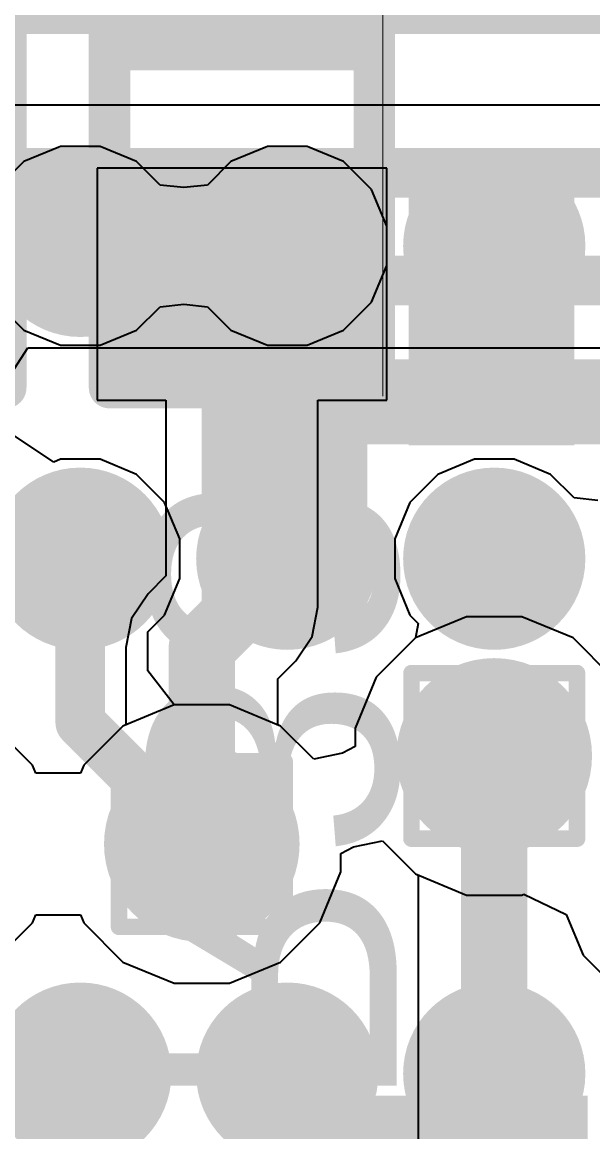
# Model space of a CAD drawing. Header units: inches. Extents: x -11 to 5433, y -4 to 5447.
# Drawn here: x 15.45 to 17.2, y 1.218 to 4.623 of the extents above; entities that cross this region are included whole.
import ezdxf

# ---------------------------------------------------------------- set-up
doc = ezdxf.new("R2010")
doc.units = ezdxf.units.IN
for name, color, linetype in [('Bottom Layer', 5, 'Continuous'), ('Bottom Overlay', 54, 'Continuous'), ('Bottom Paste', 16, 'Continuous'), ('Bottom Solder', 6, 'Continuous'), ('Drill Drawing', 1, 'Continuous'), ('Ground', 16, 'Continuous'), ('Mechanical 4', 56, 'Continuous'), ('Power', 76, 'Continuous'), ('Top Layer', 1, 'Continuous'), ('Top Overlay', 2, 'Continuous'), ('Top Paste', 8, 'Continuous'), ('Top Solder', 216, 'Continuous'), ('Via Holes', 16, 'Continuous')]:
    doc.layers.add(name, color=color, linetype=linetype)
doc.styles.add('Arial', font='', dxfattribs={"height": 0.2})
doc.styles.add('Arial_Bold', font='', dxfattribs={"height": 0.2})
doc.styles.get('Arial').set_extended_font_data('Arial')
doc.styles.get('Arial_Bold').set_extended_font_data('Arial', bold=True)

# ---------------------------------------------------------------- blocks, each defined once
blk = doc.blocks.new('R___0402_B_88')
at = {"layer": 'Bottom Layer'}
for points in [[(-0.2413, 0.3175), (-0.2413, -0.3175), (-0.6985, -0.3175), (-0.6985, 0.3175)], [(0.6985, 0.3175), (0.6985, -0.3175), (0.2413, -0.3175), (0.2413, 0.3175)]]:
    blk.add_hatch(color=5, dxfattribs=at).paths.add_polyline_path(points)
at = {"layer": 'Bottom Paste'}
for points in [[(-0.2413, 0.3175), (-0.2413, -0.3175), (-0.6985, -0.3175), (-0.6985, 0.3175)], [(0.6985, 0.3175), (0.6985, -0.3175), (0.2413, -0.3175), (0.2413, 0.3175)]]:
    blk.add_hatch(color=16, dxfattribs=at).paths.add_polyline_path(points)
at = {"layer": 'Bottom Solder'}
for points in [[(-0.1863, 0.3725), (-0.1863, -0.3725), (-0.7535, -0.3725), (-0.7535, 0.3725)], [(0.7535, 0.3725), (0.7535, -0.3725), (0.1863, -0.3725), (0.1863, 0.3725)]]:
    blk.add_hatch(color=6, dxfattribs=at).paths.add_polyline_path(points)
at = {"layer": 'Bottom Overlay'}
for points in [[(-0.7874, -0.4064, 0.127, 0.127, 0), (-0.7874, 0.4064, 0.127, 0.127, 0)], [(0.7874, 0.4064, 0.127, 0.127, 0), (-0.7874, 0.4064, 0.127, 0.127, 0)], [(0.7874, -0.4064, 0.127, 0.127, 0), (0.7874, 0.4064, 0.127, 0.127, 0)], [(0.8128, 0.4318, 0.00323, 0.00323, 0), (-0.8128, 0.4318, 0.00323, 0.00323, 0)], [(0.7874, -0.4064, 0.127, 0.127, 0), (-0.7874, -0.4064, 0.127, 0.127, 0)]]:
    blk.add_lwpolyline(points, format="xyseb", dxfattribs=at)
for points in [[(-0.8191, 0.4064, 0.0635, 0.0635, 1), (-0.7556, 0.4064, 0.0635, 0.0635, 1)], [(-0.8191, 0.4064, 0.0635, 0.0635, 1), (-0.7556, 0.4064, 0.0635, 0.0635, 1)], [(0.7556, 0.4064, 0.0635, 0.0635, 1), (0.8191, 0.4064, 0.0635, 0.0635, 1)], [(0.7556, 0.4064, 0.0635, 0.0635, 1), (0.8191, 0.4064, 0.0635, 0.0635, 1)], [(-0.8136, 0.4318, 0.00161, 0.00161, 1), (-0.812, 0.4318, 0.00161, 0.00161, 1)], [(0.812, 0.4318, 0.00161, 0.00161, 1), (0.8136, 0.4318, 0.00161, 0.00161, 1)], [(-0.8191, -0.4064, 0.0635, 0.0635, 1), (-0.7556, -0.4064, 0.0635, 0.0635, 1)], [(-0.8191, -0.4064, 0.0635, 0.0635, 1), (-0.7556, -0.4064, 0.0635, 0.0635, 1)], [(0.7556, -0.4064, 0.0635, 0.0635, 1), (0.8191, -0.4064, 0.0635, 0.0635, 1)], [(0.7556, -0.4064, 0.0635, 0.0635, 1), (0.8191, -0.4064, 0.0635, 0.0635, 1)]]:
    blk.add_lwpolyline(points, format="xyseb", close=True, dxfattribs=at)
blk = doc.blocks.new('R___0402_B_89')
at = {"layer": 'Bottom Layer'}
for points in [[(-0.2413, 0.3175), (-0.2413, -0.3175), (-0.6985, -0.3175), (-0.6985, 0.3175)], [(0.6985, 0.3175), (0.6985, -0.3175), (0.2413, -0.3175), (0.2413, 0.3175)]]:
    blk.add_hatch(color=5, dxfattribs=at).paths.add_polyline_path(points)
at = {"layer": 'Bottom Paste'}
for points in [[(-0.2413, 0.3175), (-0.2413, -0.3175), (-0.6985, -0.3175), (-0.6985, 0.3175)], [(0.6985, 0.3175), (0.6985, -0.3175), (0.2413, -0.3175), (0.2413, 0.3175)]]:
    blk.add_hatch(color=16, dxfattribs=at).paths.add_polyline_path(points)
at = {"layer": 'Bottom Solder'}
for points in [[(-0.1863, 0.3725), (-0.1863, -0.3725), (-0.7535, -0.3725), (-0.7535, 0.3725)], [(0.7535, 0.3725), (0.7535, -0.3725), (0.1863, -0.3725), (0.1863, 0.3725)]]:
    blk.add_hatch(color=6, dxfattribs=at).paths.add_polyline_path(points)
at = {"layer": 'Bottom Overlay'}
for points in [[(0.7874, 0.4064, 0.127, 0.127, 0), (-0.7874, 0.4064, 0.127, 0.127, 0)], [(-0.7874, -0.4064, 0.127, 0.127, 0), (-0.7874, 0.4064, 0.127, 0.127, 0)], [(0.7874, -0.4064, 0.127, 0.127, 0), (0.7874, 0.4064, 0.127, 0.127, 0)], [(0.8128, 0.4318, 0.00323, 0.00323, 0), (-0.8128, 0.4318, 0.00323, 0.00323, 0)], [(0.7874, -0.4064, 0.127, 0.127, 0), (-0.7874, -0.4064, 0.127, 0.127, 0)]]:
    blk.add_lwpolyline(points, format="xyseb", dxfattribs=at)
for points in [[(-0.8191, 0.4064, 0.0635, 0.0635, 1), (-0.7556, 0.4064, 0.0635, 0.0635, 1)], [(-0.8191, 0.4064, 0.0635, 0.0635, 1), (-0.7556, 0.4064, 0.0635, 0.0635, 1)], [(0.7556, 0.4064, 0.0635, 0.0635, 1), (0.8191, 0.4064, 0.0635, 0.0635, 1)], [(0.7556, 0.4064, 0.0635, 0.0635, 1), (0.8191, 0.4064, 0.0635, 0.0635, 1)], [(-0.8136, 0.4318, 0.00161, 0.00161, 1), (-0.812, 0.4318, 0.00161, 0.00161, 1)], [(0.812, 0.4318, 0.00161, 0.00161, 1), (0.8136, 0.4318, 0.00161, 0.00161, 1)], [(-0.8191, -0.4064, 0.0635, 0.0635, 1), (-0.7556, -0.4064, 0.0635, 0.0635, 1)], [(-0.8191, -0.4064, 0.0635, 0.0635, 1), (-0.7556, -0.4064, 0.0635, 0.0635, 1)], [(0.7556, -0.4064, 0.0635, 0.0635, 1), (0.8191, -0.4064, 0.0635, 0.0635, 1)], [(0.7556, -0.4064, 0.0635, 0.0635, 1), (0.8191, -0.4064, 0.0635, 0.0635, 1)]]:
    blk.add_lwpolyline(points, format="xyseb", close=True, dxfattribs=at)
blk = doc.blocks.new('ADM6_30_01_5_L_4_2_A_TR_158')
at = {"layer": 'Top Layer'}
h = blk.add_hatch(color=1, dxfattribs=at)
edge = h.paths.add_edge_path()
edge.add_arc((-1.5875, 0.79), 0.178, 0, 360)
h = blk.add_hatch(color=1, dxfattribs=at)
edge = h.paths.add_edge_path()
edge.add_arc((-0.9525, 0.79), 0.178, 0, 360)
h = blk.add_hatch(color=1, dxfattribs=at)
edge = h.paths.add_edge_path()
edge.add_arc((-0.3175, 0.79), 0.178, 0, 360)
h = blk.add_hatch(color=1, dxfattribs=at)
edge = h.paths.add_edge_path()
edge.add_arc((-1.5875, -0.79), 0.178, 0, 360)
h = blk.add_hatch(color=1, dxfattribs=at)
edge = h.paths.add_edge_path()
edge.add_arc((-0.9525, -0.79), 0.178, 0, 360)
h = blk.add_hatch(color=1, dxfattribs=at)
edge = h.paths.add_edge_path()
edge.add_arc((-0.3175, -0.79), 0.178, 0, 360)
h = blk.add_hatch(color=1, dxfattribs=at)
edge = h.paths.add_edge_path()
edge.add_arc((-1.5875, -1.75), 0.178, 0, 360)
h = blk.add_hatch(color=1, dxfattribs=at)
edge = h.paths.add_edge_path()
edge.add_arc((-0.9525, -1.75), 0.178, 0, 360)
h = blk.add_hatch(color=1, dxfattribs=at)
edge = h.paths.add_edge_path()
edge.add_arc((-0.3175, -1.75), 0.178, 0, 360)
at = {"layer": 'Top Paste'}
h = blk.add_hatch(color=8, dxfattribs=at)
edge = h.paths.add_edge_path()
edge.add_arc((-1.5875, 0.79), 0.178, 0, 360)
h = blk.add_hatch(color=8, dxfattribs=at)
edge = h.paths.add_edge_path()
edge.add_arc((-0.9525, 0.79), 0.178, 0, 360)
h = blk.add_hatch(color=8, dxfattribs=at)
edge = h.paths.add_edge_path()
edge.add_arc((-0.3175, 0.79), 0.178, 0, 360)
h = blk.add_hatch(color=8, dxfattribs=at)
edge = h.paths.add_edge_path()
edge.add_arc((-1.5875, -0.79), 0.178, 0, 360)
h = blk.add_hatch(color=8, dxfattribs=at)
edge = h.paths.add_edge_path()
edge.add_arc((-0.9525, -0.79), 0.178, 0, 360)
h = blk.add_hatch(color=8, dxfattribs=at)
edge = h.paths.add_edge_path()
edge.add_arc((-0.3175, -0.79), 0.178, 0, 360)
h = blk.add_hatch(color=8, dxfattribs=at)
edge = h.paths.add_edge_path()
edge.add_arc((-1.5875, -1.75), 0.178, 0, 360)
h = blk.add_hatch(color=8, dxfattribs=at)
edge = h.paths.add_edge_path()
edge.add_arc((-0.9525, -1.75), 0.178, 0, 360)
h = blk.add_hatch(color=8, dxfattribs=at)
edge = h.paths.add_edge_path()
edge.add_arc((-0.3175, -1.75), 0.178, 0, 360)
at = {"layer": 'Top Solder'}
h = blk.add_hatch(color=216, dxfattribs=at)
edge = h.paths.add_edge_path()
edge.add_arc((-1.5875, 0.79), 0.2796, 0, 360)
h = blk.add_hatch(color=216, dxfattribs=at)
edge = h.paths.add_edge_path()
edge.add_arc((-0.9525, 0.79), 0.2796, 0, 360)
h = blk.add_hatch(color=216, dxfattribs=at)
edge = h.paths.add_edge_path()
edge.add_arc((-0.3175, 0.79), 0.2796, 0, 360)
h = blk.add_hatch(color=216, dxfattribs=at)
edge = h.paths.add_edge_path()
edge.add_arc((-1.5875, -0.79), 0.2796, 0, 360)
h = blk.add_hatch(color=216, dxfattribs=at)
edge = h.paths.add_edge_path()
edge.add_arc((-0.9525, -0.79), 0.2796, 0, 360)
h = blk.add_hatch(color=216, dxfattribs=at)
edge = h.paths.add_edge_path()
edge.add_arc((-0.3175, -0.79), 0.2796, 0, 360)
h = blk.add_hatch(color=216, dxfattribs=at)
edge = h.paths.add_edge_path()
edge.add_arc((-1.5875, -1.75), 0.2796, 0, 360)
h = blk.add_hatch(color=216, dxfattribs=at)
edge = h.paths.add_edge_path()
edge.add_arc((-0.9525, -1.75), 0.2796, 0, 360)
h = blk.add_hatch(color=216, dxfattribs=at)
edge = h.paths.add_edge_path()
edge.add_arc((-0.3175, -1.75), 0.2796, 0, 360)
at = {"layer": 'Top Overlay'}
blk.add_lwpolyline([(11.885, -2.5, 0.2, 0.2, 0), (-11.885, -2.5, 0.2, 0.2, 0)], format="xyseb", dxfattribs=at)

msp = doc.modelspace()

# ---------------------------------------------------------------- hatches: boundary and pattern name
at = {"layer": 'Bottom Layer'}
h = msp.add_hatch(color=5, dxfattribs=at)
edge = h.paths.add_edge_path()
edge.add_arc((16.8981, 2.3717), 0.3, 0, 360)
h = msp.add_hatch(color=5, dxfattribs=at)
edge = h.paths.add_edge_path()
edge.add_arc((16.0009, 2.1012), 0.3, 0, 360)
at = {"layer": 'Ground'}
h = msp.add_hatch(color=16, dxfattribs=at)
edge = h.paths.add_edge_path()
edge.add_arc((16.8981, 2.3717), 0.3, 0, 360)
h = msp.add_hatch(color=16, dxfattribs=at)
edge = h.paths.add_edge_path()
edge.add_arc((16.0009, 2.1012), 0.3, 0, 360)
at = {"layer": 'Power'}
h = msp.add_hatch(color=76, dxfattribs=at)
edge = h.paths.add_edge_path()
edge.add_arc((16.8981, 2.3717), 0.3, 0, 360)
h = msp.add_hatch(color=76, dxfattribs=at)
edge = h.paths.add_edge_path()
edge.add_arc((16.0009, 2.1012), 0.3, 0, 360)
at = {"layer": 'Top Layer'}
for points in [[(16.6359, 3.3245), (17.1439, 3.3245), (17.1439, 4.1373), (16.6359, 4.1373)], [(16.0009, 2.7762), (16.5089, 2.7762), (16.5089, 3.589), (16.0009, 3.589)], [(16.0009, 3.3274), (21.469, 3.3274), (21.469, 3.589), (16.0009, 3.589)]]:
    msp.add_hatch(color=1, dxfattribs=at).paths.add_polyline_path(points)
h = msp.add_hatch(color=1, dxfattribs=at)
edge = h.paths.add_edge_path()
edge.add_arc((16.8981, 2.3717), 0.3, 0, 360)
h = msp.add_hatch(color=1, dxfattribs=at)
edge = h.paths.add_edge_path()
edge.add_arc((16.0009, 2.1012), 0.3, 0, 360)
at = {"layer": 'Via Holes'}
h = msp.add_hatch(color=7, dxfattribs=at)
edge = h.paths.add_edge_path()
edge.add_arc((16.8981, 2.3717), 0.15, 0, 360)
h = msp.add_hatch(color=7, dxfattribs=at)
edge = h.paths.add_edge_path()
edge.add_arc((16.0009, 2.1012), 0.15, 0, 360)

# ---------------------------------------------------------------- linework, layer by layer
at = {"layer": 'Bottom Layer'}
for p, q in [((16.5686, 4.1747), (15.6796, 4.1747)), ((15.6796, 4.1747), (15.6796, 3.4635)), ((16.5686, 3.4635), (16.5686, 4.1747)), ((15.6796, 3.4635), (15.891, 3.4635)), ((15.891, 3.4635), (15.891, 2.9242)), ((16.3572, 2.8277), (16.3572, 3.4635)), ((16.3572, 3.4635), (16.5686, 3.4635)), ((15.891, 2.9242), (15.8361, 2.8693)), ((15.8361, 2.8693), (15.7856, 2.7937)), ((16.3395, 2.7385), (16.3572, 2.8277)), ((15.7856, 2.7937), (15.7678, 2.7045)), ((16.8132, 2.7987), (16.6562, 2.7337)), ((16.983, 2.7987), (16.8132, 2.7987)), ((17.14, 2.7337), (16.983, 2.7987)), ((16.2889, 2.6629), (16.3395, 2.7385)), ((16.6562, 2.7337), (16.5361, 2.6136)), ((17.2601, 2.6136), (17.14, 2.7337)), ((15.7678, 2.7045), (15.7678, 2.4668)), ((16.234, 2.6079), (16.2889, 2.6629)), ((16.234, 2.4668), (16.234, 2.6079)), ((16.5361, 2.6136), (16.4711, 2.4567)), ((15.481, 2.3431), (15.3608, 2.4632)), ((15.759, 2.4632), (15.6389, 2.3431)), ((15.7678, 2.4668), (15.759, 2.4632)), ((16.2428, 2.4632), (16.234, 2.4668)), ((16.3441, 2.3619), (16.2428, 2.4632)), ((16.4711, 2.4567), (16.4711, 2.4008)), ((16.4711, 2.4008), (16.433, 2.3805)), ((16.433, 2.3805), (16.3441, 2.3619)), ((15.4912, 2.3183), (15.481, 2.3431)), ((15.6287, 2.3183), (15.4912, 2.3183)), ((15.6389, 2.3431), (15.6287, 2.3183)), ((16.466, 2.0925), (16.5549, 2.1111)), ((16.5549, 2.1111), (16.6562, 2.0098)), ((16.4279, 2.0721), (16.466, 2.0925)), ((16.4279, 2.0163), (16.4279, 2.0721)), ((16.3629, 1.8593), (16.4279, 2.0163)), ((16.6562, 2.0098), (16.8132, 1.9447)), ((16.8132, 1.9447), (16.983, 1.9447)), ((16.983, 1.9447), (16.9888, 1.9471)), ((16.9888, 1.9471), (17.1191, 1.8855)), ((15.481, 1.8593), (15.4912, 1.8841)), ((15.4912, 1.8841), (15.6287, 1.8841)), ((15.6287, 1.8841), (15.6389, 1.8593)), ((17.1191, 1.8855), (17.1711, 1.7599)), ((15.3608, 1.7392), (15.481, 1.8593)), ((15.6389, 1.8593), (15.759, 1.7392)), ((16.2428, 1.7392), (16.3629, 1.8593)), ((15.759, 1.7392), (15.916, 1.6742)), ((16.0858, 1.6742), (16.2428, 1.7392)), ((17.1711, 1.7599), (17.2912, 1.6398)), ((15.916, 1.6742), (16.0858, 1.6742))]:
    msp.add_line(p, q, dxfattribs=at)
for points in [[(16.1241, 2.8277, 0.2032, 0.2032, 0), (16.1241, 3.8191, 0.2032, 0.2032, 0)], [(16.0009, 2.7045, 0.2032, 0.2032, 0), (16.1241, 2.8277, 0.2032, 0.2032, 0)], [(16.0009, 2.1012, 0.2032, 0.2032, 0), (16.0009, 2.7045, 0.2032, 0.2032, 0)]]:
    msp.add_lwpolyline(points, format="xyseb", dxfattribs=at)
for points in [[(16.0733, 3.8191, 0.1016, 0.1016, 1), (16.1749, 3.8191, 0.1016, 0.1016, 1)], [(16.0733, 2.8277, 0.1016, 0.1016, 1), (16.1749, 2.8277, 0.1016, 0.1016, 1)], [(16.0733, 2.8277, 0.1016, 0.1016, 1), (16.1749, 2.8277, 0.1016, 0.1016, 1)], [(15.9501, 2.7045, 0.1016, 0.1016, 1), (16.0517, 2.7045, 0.1016, 0.1016, 1)], [(15.9501, 2.7045, 0.1016, 0.1016, 1), (16.0517, 2.7045, 0.1016, 0.1016, 1)], [(15.9501, 2.1012, 0.1016, 0.1016, 1), (16.0517, 2.1012, 0.1016, 0.1016, 1)]]:
    msp.add_lwpolyline(points, format="xyseb", close=True, dxfattribs=at)
at = {"layer": 'Drill Drawing'}
for points in [[(16.6441, 2.6257, 0.0508, 0.0508, 0), (17.1521, 2.6257, 0.0508, 0.0508, 0)], [(16.6441, 2.1177, 0.0508, 0.0508, 0), (16.6441, 2.6257, 0.0508, 0.0508, 0)], [(17.1521, 2.1177, 0.0508, 0.0508, 0), (17.1521, 2.6257, 0.0508, 0.0508, 0)], [(16.7457, 2.5241, 0.0508, 0.0508, 0), (17.0505, 2.5241, 0.0508, 0.0508, 0)], [(16.7457, 2.2193, 0.0508, 0.0508, 0), (16.7457, 2.5241, 0.0508, 0.0508, 0)], [(17.0505, 2.2193, 0.0508, 0.0508, 0), (17.0505, 2.5241, 0.0508, 0.0508, 0)], [(15.7469, 2.3552, 0.0508, 0.0508, 0), (16.2549, 2.3552, 0.0508, 0.0508, 0)], [(15.7469, 1.8472, 0.0508, 0.0508, 0), (15.7469, 2.3552, 0.0508, 0.0508, 0)], [(16.2549, 1.8472, 0.0508, 0.0508, 0), (16.2549, 2.3552, 0.0508, 0.0508, 0)], [(15.8485, 2.2536, 0.0508, 0.0508, 0), (16.1533, 2.2536, 0.0508, 0.0508, 0)], [(15.8485, 1.9488, 0.0508, 0.0508, 0), (15.8485, 2.2536, 0.0508, 0.0508, 0)], [(16.1533, 1.9488, 0.0508, 0.0508, 0), (16.1533, 2.2536, 0.0508, 0.0508, 0)], [(16.7457, 2.2193, 0.0508, 0.0508, 0), (17.0505, 2.2193, 0.0508, 0.0508, 0)], [(16.6441, 2.1177, 0.0508, 0.0508, 0), (17.1521, 2.1177, 0.0508, 0.0508, 0)], [(15.8485, 1.9488, 0.0508, 0.0508, 0), (16.1533, 1.9488, 0.0508, 0.0508, 0)], [(15.7469, 1.8472, 0.0508, 0.0508, 0), (16.2549, 1.8472, 0.0508, 0.0508, 0)]]:
    msp.add_lwpolyline(points, format="xyseb", dxfattribs=at)
for points in [[(16.6314, 2.6257, 0.0254, 0.0254, 1), (16.6568, 2.6257, 0.0254, 0.0254, 1)], [(16.6314, 2.6257, 0.0254, 0.0254, 1), (16.6568, 2.6257, 0.0254, 0.0254, 1)], [(17.1394, 2.6257, 0.0254, 0.0254, 1), (17.1648, 2.6257, 0.0254, 0.0254, 1)], [(17.1394, 2.6257, 0.0254, 0.0254, 1), (17.1648, 2.6257, 0.0254, 0.0254, 1)], [(16.733, 2.5241, 0.0254, 0.0254, 1), (16.7584, 2.5241, 0.0254, 0.0254, 1)], [(16.733, 2.5241, 0.0254, 0.0254, 1), (16.7584, 2.5241, 0.0254, 0.0254, 1)], [(17.0378, 2.5241, 0.0254, 0.0254, 1), (17.0632, 2.5241, 0.0254, 0.0254, 1)], [(17.0378, 2.5241, 0.0254, 0.0254, 1), (17.0632, 2.5241, 0.0254, 0.0254, 1)], [(15.7342, 2.3552, 0.0254, 0.0254, 1), (15.7596, 2.3552, 0.0254, 0.0254, 1)], [(15.7342, 2.3552, 0.0254, 0.0254, 1), (15.7596, 2.3552, 0.0254, 0.0254, 1)], [(16.2422, 2.3552, 0.0254, 0.0254, 1), (16.2676, 2.3552, 0.0254, 0.0254, 1)], [(16.2422, 2.3552, 0.0254, 0.0254, 1), (16.2676, 2.3552, 0.0254, 0.0254, 1)], [(15.8358, 2.2536, 0.0254, 0.0254, 1), (15.8612, 2.2536, 0.0254, 0.0254, 1)], [(15.8358, 2.2536, 0.0254, 0.0254, 1), (15.8612, 2.2536, 0.0254, 0.0254, 1)], [(16.1406, 2.2536, 0.0254, 0.0254, 1), (16.166, 2.2536, 0.0254, 0.0254, 1)], [(16.1406, 2.2536, 0.0254, 0.0254, 1), (16.166, 2.2536, 0.0254, 0.0254, 1)], [(16.733, 2.2193, 0.0254, 0.0254, 1), (16.7584, 2.2193, 0.0254, 0.0254, 1)], [(16.733, 2.2193, 0.0254, 0.0254, 1), (16.7584, 2.2193, 0.0254, 0.0254, 1)], [(17.0378, 2.2193, 0.0254, 0.0254, 1), (17.0632, 2.2193, 0.0254, 0.0254, 1)], [(17.0378, 2.2193, 0.0254, 0.0254, 1), (17.0632, 2.2193, 0.0254, 0.0254, 1)], [(16.6314, 2.1177, 0.0254, 0.0254, 1), (16.6568, 2.1177, 0.0254, 0.0254, 1)], [(16.6314, 2.1177, 0.0254, 0.0254, 1), (16.6568, 2.1177, 0.0254, 0.0254, 1)], [(17.1394, 2.1177, 0.0254, 0.0254, 1), (17.1648, 2.1177, 0.0254, 0.0254, 1)], [(17.1394, 2.1177, 0.0254, 0.0254, 1), (17.1648, 2.1177, 0.0254, 0.0254, 1)], [(15.8358, 1.9488, 0.0254, 0.0254, 1), (15.8612, 1.9488, 0.0254, 0.0254, 1)], [(15.8358, 1.9488, 0.0254, 0.0254, 1), (15.8612, 1.9488, 0.0254, 0.0254, 1)], [(16.1406, 1.9488, 0.0254, 0.0254, 1), (16.166, 1.9488, 0.0254, 0.0254, 1)], [(16.1406, 1.9488, 0.0254, 0.0254, 1), (16.166, 1.9488, 0.0254, 0.0254, 1)], [(15.7342, 1.8472, 0.0254, 0.0254, 1), (15.7596, 1.8472, 0.0254, 0.0254, 1)], [(15.7342, 1.8472, 0.0254, 0.0254, 1), (15.7596, 1.8472, 0.0254, 0.0254, 1)], [(16.2422, 1.8472, 0.0254, 0.0254, 1), (16.2676, 1.8472, 0.0254, 0.0254, 1)], [(16.2422, 1.8472, 0.0254, 0.0254, 1), (16.2676, 1.8472, 0.0254, 0.0254, 1)]]:
    msp.add_lwpolyline(points, format="xyseb", close=True, dxfattribs=at)
at = {"layer": 'Ground'}
for p, q in [((18.2791, 4.368), (7.8028, 4.368)), ((15.3853, 3.4965), (15.4669, 3.6235)), ((15.4669, 3.6235), (20.1943, 3.6235)), ((16.8132, 2.7987), (16.6562, 2.7337)), ((16.983, 2.7987), (16.8132, 2.7987)), ((17.14, 2.7337), (16.983, 2.7987)), ((16.6562, 2.7337), (16.5361, 2.6136)), ((17.2601, 2.6136), (17.14, 2.7337)), ((16.5361, 2.6136), (16.4711, 2.4567)), ((15.916, 2.5282), (15.759, 2.4632)), ((16.0858, 2.5282), (15.916, 2.5282)), ((16.2428, 2.4632), (16.0858, 2.5282)), ((15.481, 2.3431), (15.3608, 2.4632)), ((15.759, 2.4632), (15.6389, 2.3431)), ((16.3441, 2.3619), (16.2428, 2.4632)), ((16.4711, 2.4567), (16.4711, 2.4008)), ((16.4711, 2.4008), (16.433, 2.3805)), ((16.433, 2.3805), (16.3441, 2.3619)), ((15.4912, 2.3183), (15.481, 2.3431)), ((15.6287, 2.3183), (15.4912, 2.3183)), ((15.6389, 2.3431), (15.6287, 2.3183)), ((16.466, 2.0925), (16.5549, 2.1111)), ((16.5549, 2.1111), (16.6562, 2.0098)), ((16.4279, 2.0721), (16.466, 2.0925)), ((16.4279, 2.0163), (16.4279, 2.0721)), ((16.3629, 1.8593), (16.4279, 2.0163)), ((16.6562, 2.0098), (16.665, 2.0061)), ((16.665, 2.0061), (16.665, 0.1961)), ((15.481, 1.8593), (15.4912, 1.8841)), ((15.4912, 1.8841), (15.6287, 1.8841)), ((15.6287, 1.8841), (15.6389, 1.8593)), ((15.3608, 1.7392), (15.481, 1.8593)), ((15.6389, 1.8593), (15.759, 1.7392)), ((16.2428, 1.7392), (16.3629, 1.8593)), ((15.759, 1.7392), (15.916, 1.6742)), ((16.0858, 1.6742), (16.2428, 1.7392)), ((15.916, 1.6742), (16.0858, 1.6742))]:
    msp.add_line(p, q, dxfattribs=at)
for points in [[(7.717, 4.1608, 0.1524, 0.1524, 0), (20.9852, 4.1608, 0.1524, 0.1524, 0)], [(7.5802, 3.8306, 0.1524, 0.1524, 0), (21.122, 3.8306, 0.1524, 0.1524, 0)], [(16.8981, 0.1961, 0.2032, 0.2032, 0), (16.8981, 2.3717, 0.2032, 0.2032, 0)]]:
    msp.add_lwpolyline(points, format="xyseb", dxfattribs=at)
msp.add_lwpolyline([(16.8473, 2.3717, 0.1016, 0.1016, 1), (16.9489, 2.3717, 0.1016, 0.1016, 1)], format="xyseb", close=True, dxfattribs=at)
at = {"layer": 'Mechanical 4'}
msp.add_lwpolyline([(19.3747, 2.125, 0.0127, 0.0127, 1), (11.1197, 2.125, 0.0127, 0.0127, 1)], format="xyseb", close=True, dxfattribs=at)
msp.add_lwpolyline([(19.3747, 2.125, 0.0127, 0.0127, -1), (11.1197, 2.125, 0.0127, 0.0127, 0)], format="xyseb", dxfattribs=at)
at = {"layer": 'Power'}
for p, q in [((16.8132, 2.7987), (16.6562, 2.7337)), ((16.983, 2.7987), (16.8132, 2.7987)), ((17.14, 2.7337), (16.983, 2.7987)), ((16.6562, 2.7337), (16.5361, 2.6136)), ((17.2601, 2.6136), (17.14, 2.7337)), ((16.5361, 2.6136), (16.4711, 2.4567)), ((15.916, 2.5282), (15.759, 2.4632)), ((16.0858, 2.5282), (15.916, 2.5282)), ((16.2428, 2.4632), (16.0858, 2.5282)), ((15.481, 2.3431), (15.3608, 2.4632)), ((15.759, 2.4632), (15.6389, 2.3431)), ((16.3441, 2.3619), (16.2428, 2.4632)), ((16.4711, 2.4567), (16.4711, 2.4008)), ((16.4711, 2.4008), (16.433, 2.3805)), ((16.433, 2.3805), (16.3441, 2.3619)), ((15.4912, 2.3183), (15.481, 2.3431)), ((15.6287, 2.3183), (15.4912, 2.3183)), ((15.6389, 2.3431), (15.6287, 2.3183)), ((16.466, 2.0925), (16.5549, 2.1111)), ((16.5549, 2.1111), (16.6562, 2.0098)), ((16.4279, 2.0721), (16.466, 2.0925)), ((16.4279, 2.0163), (16.4279, 2.0721)), ((16.3629, 1.8593), (16.4279, 2.0163)), ((16.6562, 2.0098), (16.8132, 1.9447)), ((16.8132, 1.9447), (16.983, 1.9447)), ((16.983, 1.9447), (16.9888, 1.9471)), ((16.9888, 1.9471), (17.1191, 1.8855)), ((15.481, 1.8593), (15.4912, 1.8841)), ((15.4912, 1.8841), (15.6287, 1.8841)), ((15.6287, 1.8841), (15.6389, 1.8593)), ((17.1191, 1.8855), (17.1711, 1.7599)), ((15.3608, 1.7392), (15.481, 1.8593)), ((15.6389, 1.8593), (15.759, 1.7392)), ((16.2428, 1.7392), (16.3629, 1.8593)), ((15.759, 1.7392), (15.916, 1.6742)), ((16.0858, 1.6742), (16.2428, 1.7392)), ((17.1711, 1.7599), (17.2912, 1.6398)), ((15.916, 1.6742), (16.0858, 1.6742))]:
    msp.add_line(p, q, dxfattribs=at)
at = {"layer": 'Top Layer'}
for p, q in [((15.5674, 4.2417), (15.4553, 4.1953)), ((15.6888, 4.2417), (15.5674, 4.2417)), ((15.8009, 4.1953), (15.6888, 4.2417)), ((16.2024, 4.2417), (16.0903, 4.1953)), ((16.3238, 4.2417), (16.2024, 4.2417)), ((16.4359, 4.1953), (16.3238, 4.2417)), ((15.4553, 4.1953), (15.3695, 4.1095)), ((15.8728, 4.1234), (15.8009, 4.1953)), ((16.0903, 4.1953), (16.0184, 4.1234)), ((16.5217, 4.1095), (16.4359, 4.1953)), ((15.9456, 4.1157), (15.8728, 4.1234)), ((16.0184, 4.1234), (15.9456, 4.1157)), ((16.5681, 3.9974), (16.5217, 4.1095)), ((16.5681, 3.8761), (16.5681, 3.9974)), ((16.5217, 3.764), (16.5681, 3.8761)), ((15.3695, 3.764), (15.4553, 3.6782)), ((15.8009, 3.6782), (15.8728, 3.7501)), ((15.8728, 3.7501), (15.9456, 3.7578)), ((15.9456, 3.7578), (16.0184, 3.7501)), ((16.0184, 3.7501), (16.0903, 3.6782)), ((16.4359, 3.6782), (16.5217, 3.764)), ((15.4553, 3.6782), (15.5674, 3.6317)), ((15.6888, 3.6317), (15.8009, 3.6782)), ((16.0903, 3.6782), (16.2024, 3.6317)), ((16.3238, 3.6317), (16.4359, 3.6782)), ((15.5674, 3.6317), (15.6888, 3.6317)), ((16.2024, 3.6317), (16.3238, 3.6317)), ((15.5471, 3.2733), (15.4201, 3.3582)), ((15.5674, 3.2817), (15.5471, 3.2733)), ((15.6888, 3.2817), (15.5674, 3.2817)), ((15.8009, 3.2353), (15.6888, 3.2817)), ((16.8374, 3.2817), (16.7253, 3.2353)), ((16.9588, 3.2817), (16.8374, 3.2817)), ((17.0709, 3.2353), (16.9588, 3.2817)), ((15.8867, 3.1495), (15.8009, 3.2353)), ((16.7253, 3.2353), (16.6395, 3.1495)), ((17.1428, 3.1634), (17.0709, 3.2353)), ((15.9331, 3.0374), (15.8867, 3.1495)), ((16.6395, 3.1495), (16.5931, 3.0374)), ((17.2156, 3.1557), (17.1428, 3.1634)), ((15.9331, 2.9161), (15.9331, 3.0374)), ((16.5931, 3.0374), (16.5931, 2.9161)), ((15.8867, 2.804), (15.9331, 2.9161)), ((16.5931, 2.9161), (16.6395, 2.804)), ((15.8353, 2.7526), (15.8867, 2.804)), ((16.6395, 2.804), (16.6651, 2.7784)), ((16.6651, 2.7784), (16.6562, 2.7337)), ((15.8353, 2.6323), (15.8353, 2.7526)), ((16.6562, 2.7337), (16.5361, 2.6136)), ((15.916, 2.5282), (15.8353, 2.6323)), ((16.5361, 2.6136), (16.4711, 2.4567)), ((16.0858, 2.5282), (15.916, 2.5282)), ((16.2428, 2.4632), (16.0858, 2.5282)), ((16.3441, 2.3619), (16.2428, 2.4632)), ((16.4711, 2.4567), (16.4711, 2.4008)), ((16.4711, 2.4008), (16.433, 2.3805)), ((16.433, 2.3805), (16.3441, 2.3619))]:
    msp.add_line(p, q, dxfattribs=at)
for points in [[(15.6281, 2.474, 0.1524, 0.1524, 0), (15.6281, 2.9767, 0.1524, 0.1524, 0)], [(15.6281, 2.474, 0.1524, 0.1524, 0), (16.0009, 2.1012, 0.1524, 0.1524, 0)], [(16.8981, 1.3967, 0.1524, 0.1524, 0), (16.8981, 2.3717, 0.1524, 0.1524, 0)], [(16.0009, 2.1012, 0.1524, 0.1524, 0), (16.1262, 1.9759, 0.1524, 0.1524, 0)]]:
    msp.add_lwpolyline(points, format="xyseb", dxfattribs=at)
for points in [[(15.59, 2.9767, 0.0762, 0.0762, 1), (15.6662, 2.9767, 0.0762, 0.0762, 1)], [(15.59, 2.474, 0.0762, 0.0762, 1), (15.6662, 2.474, 0.0762, 0.0762, 1)], [(15.59, 2.474, 0.0762, 0.0762, 1), (15.6662, 2.474, 0.0762, 0.0762, 1)], [(16.86, 2.3717, 0.0762, 0.0762, 1), (16.9362, 2.3717, 0.0762, 0.0762, 1)], [(15.9628, 2.1012, 0.0762, 0.0762, 1), (16.039, 2.1012, 0.0762, 0.0762, 1)], [(15.9628, 2.1012, 0.0762, 0.0762, 1), (16.039, 2.1012, 0.0762, 0.0762, 1)], [(16.0881, 1.9759, 0.0762, 0.0762, 1), (16.1643, 1.9759, 0.0762, 0.0762, 1)], [(16.86, 1.3967, 0.0762, 0.0762, 1), (16.9362, 1.3967, 0.0762, 0.0762, 1)]]:
    msp.add_lwpolyline(points, format="xyseb", close=True, dxfattribs=at)

# ---------------------------------------------------------------- block references
for name, p, rotation in [('R___0402_B_89', (14.9932, 4.289), 270), ('R___0402_B_88', (16.1241, 4.289), 270), ('ADM6_30_01_5_L_4_2_A_TR_158', (15.3106, 2.1867), 180)]:
    msp.add_blockref(name, p, dxfattribs=dict(rotation=rotation))

# ---------------------------------------------------------------- texts
at = {"layer": 'Bottom Overlay', "text_generation_flag": 2}
for s, style, p in [('R33', 'Arial', (15.8369, 1.2727)), ('MOSI', 'Arial_Bold', (16.4231, -1.3202))]:
    msp.add_text(s, height=0.762, rotation=270, dxfattribs=dict(at, style=style)).set_placement(p)

doc.saveas('drawing.dxf')
